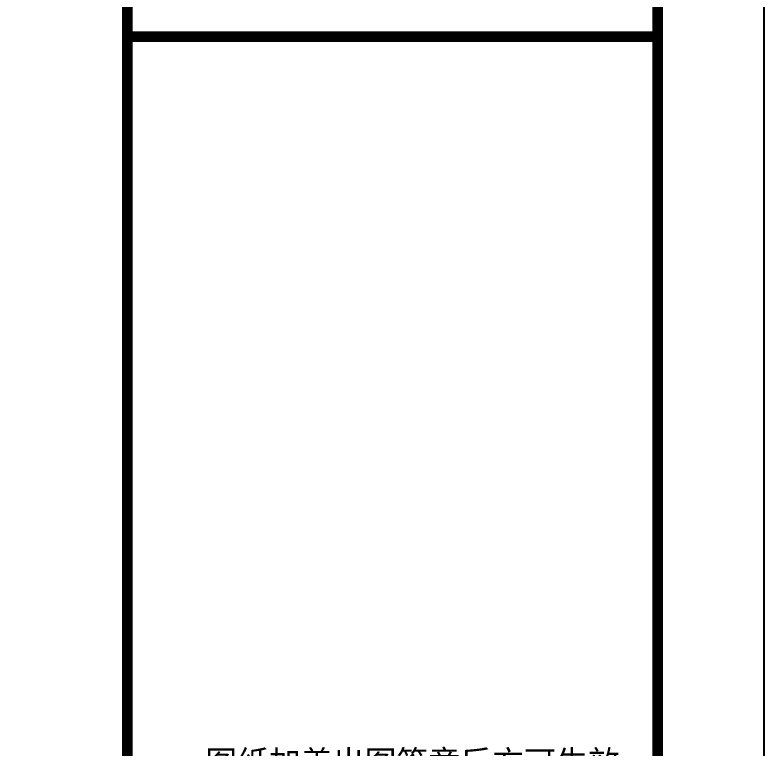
# Model space of a CAD drawing. Extents: x -137808 to 103746506, y -332957 to -111547.
# Drawn here: x 163870 to 170921, y -216387 to -209486 of the extents above; entities that cross this region are included whole.
import ezdxf

# ---------------------------------------------------------------- set-up
doc = ezdxf.new("R2010")
doc.units = 0
doc.header["$LTSCALE"] = 25
doc.header["$MEASUREMENT"] = 0
doc.layers.get('0').update_dxf_attribs({"linetype": 'CONTINUOUS'})
doc.layers.add('PUB_TITLE', color=4, linetype='CONTINUOUS')
doc.styles.add('仿宋', font='')
doc.styles.get('仿宋').set_extended_font_data('FangSong')

# ---------------------------------------------------------------- blocks, each defined once
blk = doc.blocks.new('tjnhty')
at = {"const_width": 100}
for points in [[(1267556.7, -1732652.9), (1267556.7, -1772652.9)], [(1267556.7, -1750595), (1272550.7, -1750595)]]:
    blk.add_lwpolyline(points, dxfattribs=at)
blk.add_lwpolyline([(1267556.7, -1732652.9), (1272550.7, -1732652.9), (1272550.7, -1772652.9), (1267556.7, -1772652.9)], close=True, dxfattribs=at)
at = {"style": '仿宋'}
blk.add_text('图纸加盖出图签章后方可生效', height=220, dxfattribs=at).set_placement((1268290.8, -1757535))

msp = doc.modelspace()

# ---------------------------------------------------------------- linework, layer by layer
at = {"layer": 'PUB_TITLE'}
msp.add_lwpolyline([(96621.1, -232747.1), (170921.1, -232747.1), (170921.1, -190747.1), (96621.1, -190747.1)], close=True, dxfattribs=at)
at = {"layer": 'PUB_TITLE', "const_width": 100}
msp.add_lwpolyline([(99121.1, -231747.1), (169921.1, -231747.1), (169921.1, -191747.1), (99121.1, -191747.1)], close=True, dxfattribs=at)

# ---------------------------------------------------------------- block references
msp.add_blockref('tjnhty', (-1102629.7, 1540905.8))
msp.add_blockref('tjnhty', (-1102629.7, 1540905.8))

doc.saveas('drawing.dxf')
